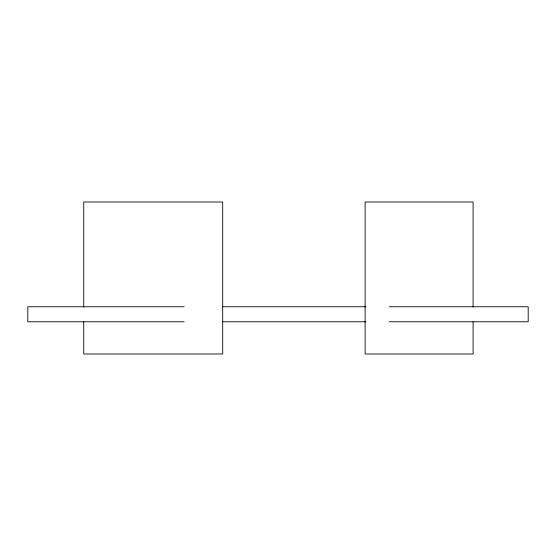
<?xml version="1.0" encoding="UTF-8"?>
<svg xmlns="http://www.w3.org/2000/svg" width="556" height="556" viewBox="0 0 556 556"><rect width="100%" height="100%" fill="white"/><g stroke="black" fill="none" stroke-linecap="round" stroke-linejoin="round"><path stroke-width="0.83" d="M184.175 306.766L27.8 306.766L27.8 321.778L184.175 321.778M222.4 306.766L365.744 306.766M389.2 306.766L528.2 306.766L528.2 321.778L389.2 321.778M222.4 321.778L365.744 321.778M473.093 307.093L473.093 202.009L365.125 202.009L365.125 353.991L473.093 353.991L473.093 321.854M83.727 307.093L83.727 202.009L222.692 202.009L222.692 353.991L83.727 353.991L83.727 321.854"/></g></svg>
